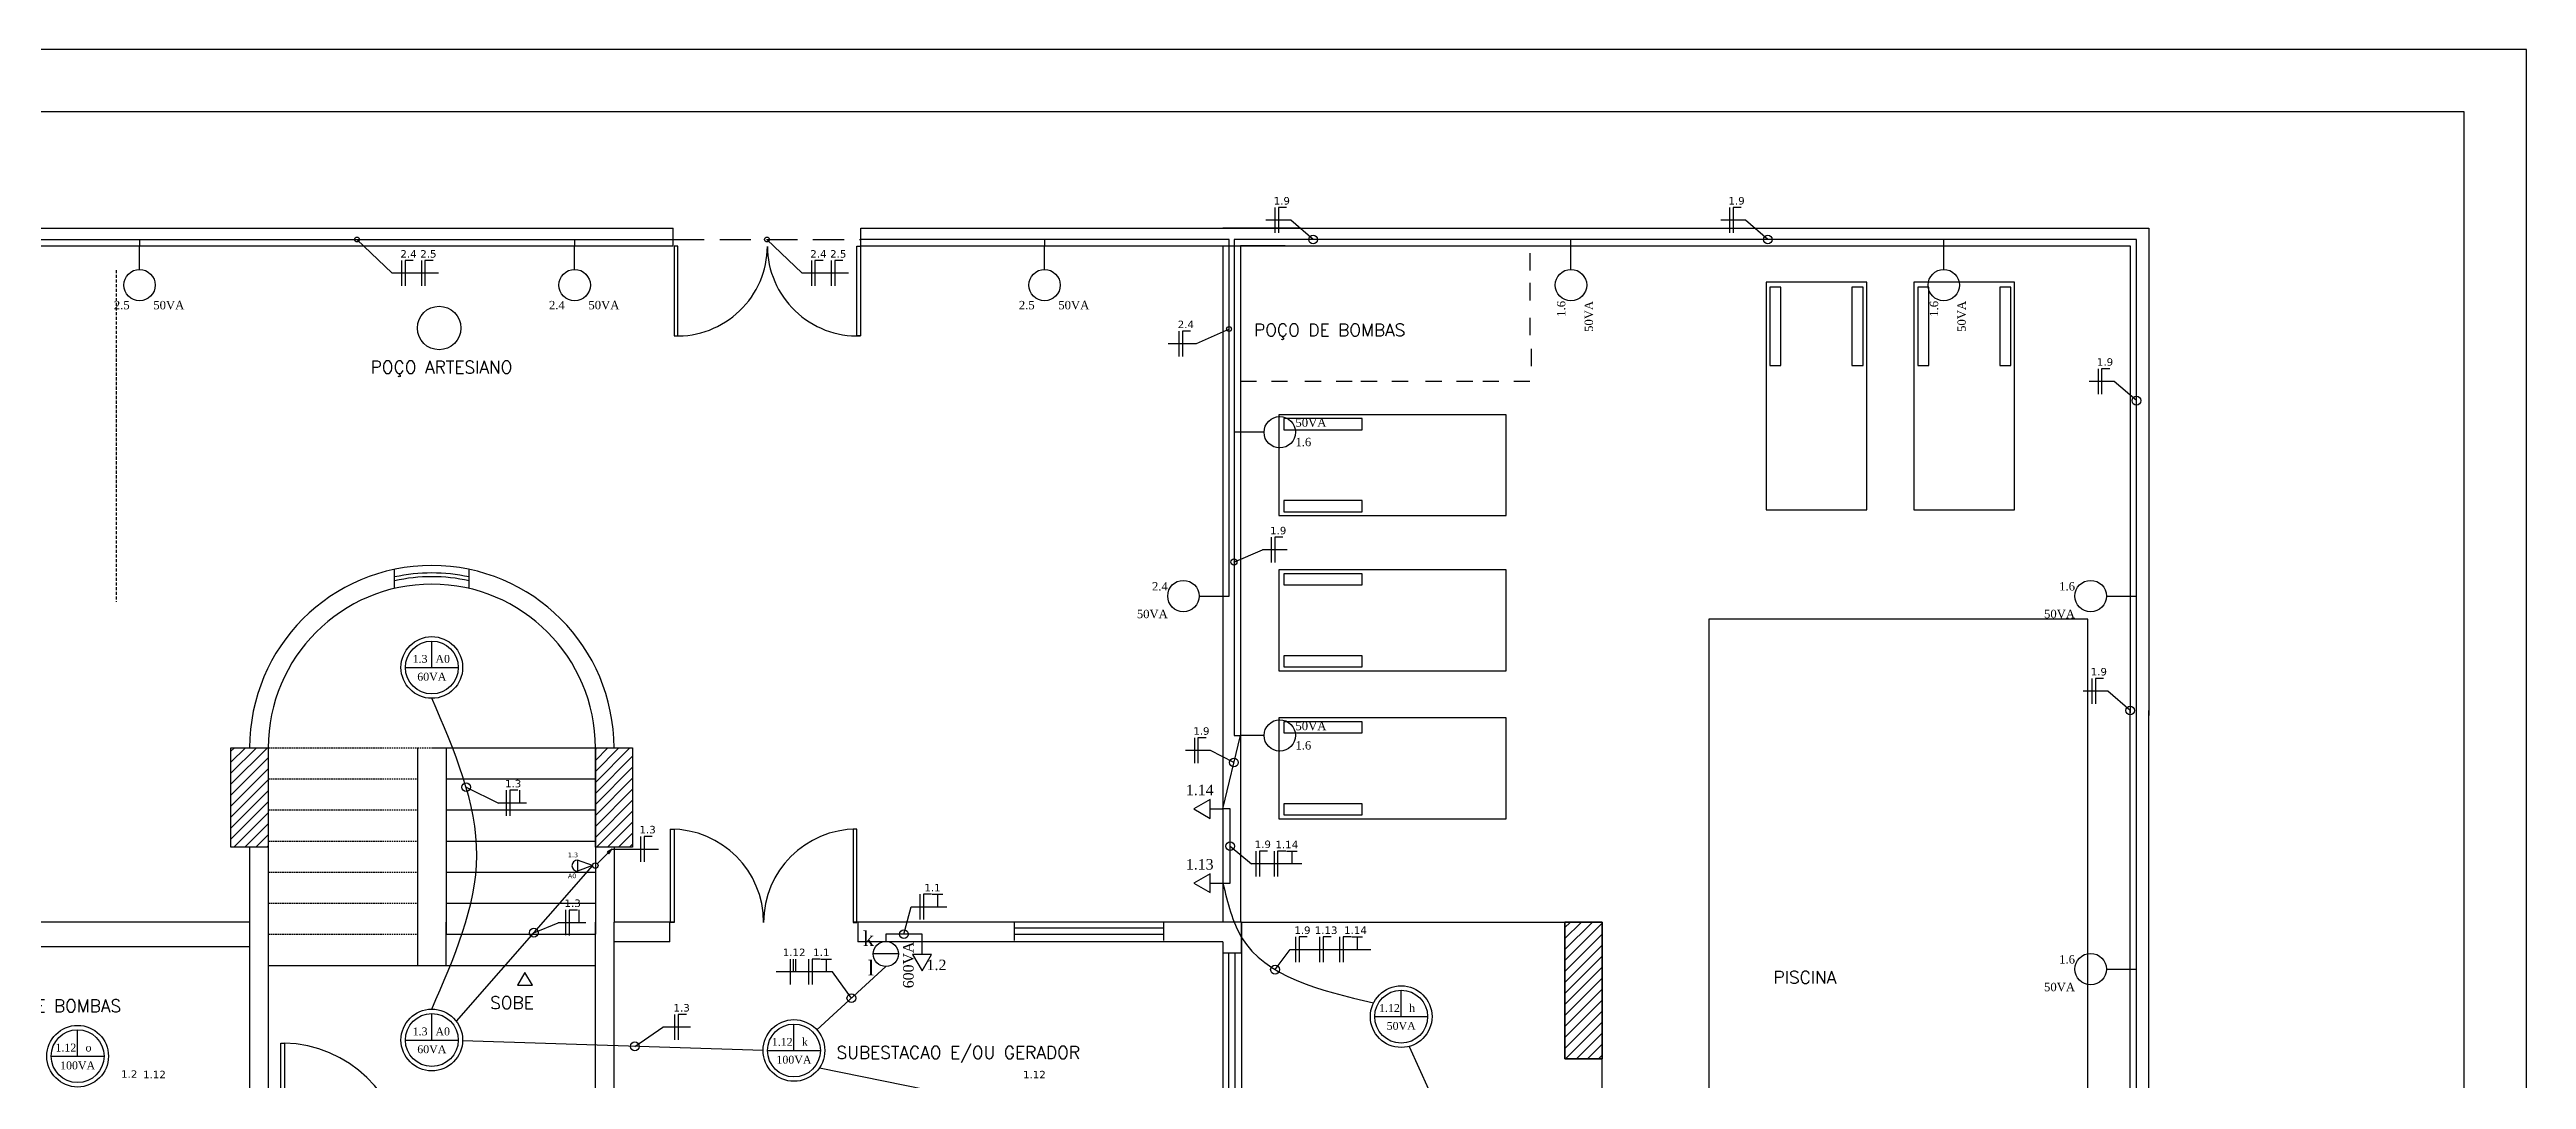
# Model space of a CAD drawing. Extents: x -175055 to -48386, y 10342 to 134050.
# Drawn here: x -68316 to -48386, y 125768 to 134050 of the extents above; entities that cross this region are included whole.
import ezdxf
from ezdxf.enums import TextEntityAlignment as Align

# ---------------------------------------------------------------- set-up
doc = ezdxf.new("R2010")
doc.units = 0
doc.header["$LTSCALE"] = 50
doc.header["$MEASUREMENT"] = 0
for name, pattern in [('DASHED', [0.75, 0.5, -0.25]), ('DASHED2', [0.375, 0.25, -0.125]), ('HIDDENX2', [0.75, 0.5, -0.25])]:
    doc.linetypes.add(name, pattern=pattern)
doc.layers.get('0').update_dxf_attribs({"linetype": 'CONTINUOUS'})
for name, color, linetype in [('ABE', 7, 'CONTINUOUS'), ('Eletrodutos', 6, 'CONTINUOUS'), ('Inst. Elétricas', 80, 'CONTINUOUS'), ('SIMBOLOGIA', 1, 'CONTINUOUS')]:
    doc.layers.add(name, color=color, linetype=linetype)
doc.styles.add('JMS1', font='times.ttf')
doc.styles.add('ROMANS', font='romans', dxfattribs={"height": 12})
doc.styles.add('TECHNICLIGHT', font='tel_____.pfb', dxfattribs={"height": 2})

# ---------------------------------------------------------------- blocks, each defined once
blk = doc.blocks.new('*X6')
at = {"color": 0}
for p, q in [((-1509.9, 1530.7), (-1480.6, 1560)), ((-1509.9, 1539.5), (-1489.4, 1560)), ((-1509.9, 1548.4), (-1498.2, 1560)), ((-1509.9, 1557.2), (-1507.1, 1560)), ((-1216.7, 1558.6), (-1215.4, 1560)), ((-1216.7, 1549.8), (-1206.6, 1560)), ((-1216.7, 1541), (-1197.7, 1560)), ((-1216.7, 1532.1), (-1188.9, 1560)), ((-1509.9, 1521.9), (-1479.9, 1551.9)), ((-1509.9, 1513), (-1479.9, 1543)), ((-1216.7, 1523.3), (-1186.7, 1553.3)), ((-1216.7, 1514.5), (-1186.7, 1544.5)), ((-1216.7, 1505.6), (-1186.7, 1535.6)), ((-1509.9, 1504.2), (-1479.9, 1534.2)), ((-1509.9, 1495.3), (-1479.9, 1525.3)), ((-1509.9, 1486.5), (-1479.9, 1516.5)), ((-1216.7, 1496.8), (-1186.7, 1526.8)), ((-1216.7, 1487.9), (-1186.7, 1517.9)), ((-1507.5, 1480), (-1479.9, 1507.7)), ((-1498.7, 1480), (-1479.9, 1498.8)), ((-1215.8, 1480), (-1186.7, 1509.1)), ((-1207, 1480), (-1186.7, 1500.3)), ((-1489.8, 1480), (-1479.9, 1490)), ((-1481, 1480), (-1479.9, 1481.2)), ((-1198.2, 1480), (-1186.7, 1491.4)), ((-1189.3, 1480), (-1186.7, 1482.6))]:
    blk.add_line(p, q, dxfattribs=at)
blk = doc.blocks.new('*X1')
at = {"color": 0}
for p, q in [((425, 1600.6), (447.4, 1623)), ((425, 1609.4), (438.6, 1623)), ((425, 1618.3), (429.7, 1623)), ((425, 1591.7), (455, 1621.7)), ((425, 1582.9), (455, 1612.9)), ((425, 1574.1), (455, 1604.1)), ((425, 1565.2), (455, 1595.2)), ((425, 1556.4), (455, 1586.4)), ((425, 1547.6), (455, 1577.6)), ((425, 1538.7), (455, 1568.7)), ((425, 1529.9), (455, 1559.9)), ((425, 1521), (455, 1551)), ((425.8, 1513), (455, 1542.2)), ((434.6, 1513), (455, 1533.4)), ((443.5, 1513), (455, 1524.5)), ((452.3, 1513), (455, 1515.7))]:
    blk.add_line(p, q, dxfattribs=at)
blk = doc.blocks.new('A$C37370DF5')
at = {"linetype": 'Continuous'}
for p, q in [((0, 0), (0, 126)), ((-126, 0), (126, 0))]:
    blk.add_line(p, q, dxfattribs=at)
for radius in [147, 126]:
    blk.add_circle((0, 0), radius, dxfattribs=at)
at = {"linetype": 'Continuous', "style": 'JMS1'}
for tag, p in [('CIRC.', (-56, 41)), ('CMD', (52, 41)), ('POT.', (0, -44))]:
    blk.add_attdef(tag, text='', height=37.5, dxfattribs=at).set_placement(p, align=Align.MIDDLE_CENTER)
blk = doc.blocks.new('A$C7BD834D8')
blk.add_line((112, 0), (0, 0))
blk.add_circle((188, 0), 75)
at = {"linetype": 'Continuous', "style": 'JMS1'}
for tag, p in [('POT.', (263, 66)), ('CIRC.', (263, -47))]:
    blk.add_attdef(tag, text='', height=40, dxfattribs=at).set_placement(p, align=Align.MIDDLE_LEFT)
blk.add_attdef('CMD', text='', height=40, dxfattribs=at).set_placement((188, -104), align=Align.MIDDLE_CENTER)
blk = doc.blocks.new('A$C09D210CD')
at = {"layer": 'SIMBOLOGIA', "linetype": 'Continuous'}
blk.add_line((0, 0), (120, 0), dxfattribs=at)
blk.add_circle((60, 0), 60, dxfattribs=at)
at = {"layer": 'SIMBOLOGIA', "linetype": 'Continuous', "style": 'JMS1'}
blk.add_attdef('CIRC.1', text='', height=70, dxfattribs=at).set_placement((116, 32), align=Align.BOTTOM_LEFT)
blk.add_attdef('CIRC.2', text='', height=70, dxfattribs=at).set_placement((116, -38), align=Align.TOP_LEFT)
blk = doc.blocks.new('A$C7A1A14DC')
at = {"layer": 'SIMBOLOGIA'}
blk.add_line((0.097, 0), (0, 0), dxfattribs=at)
blk.add_lwpolyline([(0.222, 0), (0.097, 0.072), (0.097, -0.072)], close=True, dxfattribs=at)
at = {"layer": 'SIMBOLOGIA', "linetype": 'Continuous', "style": 'JMS1'}
blk.add_attdef('POT', text='', height=0.08, dxfattribs=at).set_placement((0.177, 0.11), align=Align.MIDDLE_LEFT)
blk.add_attdef('CIRC.', (0.177, -0.145), '', height=0.08, dxfattribs=at)
blk = doc.blocks.new('FASE')
at = {"layer": 'Inst. Elétricas'}
blk.add_line((-21, 104), (-21, -100), dxfattribs=at)
blk = doc.blocks.new('NEUTRO')
at = {"layer": 'Inst. Elétricas'}
blk.add_lwpolyline([(66, 41), (1, 41), (1, -163)], dxfattribs=at)
blk = doc.blocks.new('TERRA')
at = {"layer": 'Inst. Elétricas'}
for p, q in [((15, 22), (101, 22)), ((58, 22), (58, -80))]:
    blk.add_line(p, q, dxfattribs=at)
blk = doc.blocks.new('A$C42C2322C')
at = {"linetype": 'Continuous'}
blk.add_hatch(color=256, dxfattribs=at).paths.add_polyline_path([(90, 90), (64, 74), (74, 64)])
blk.add_line((11, 11), (69, 69), dxfattribs=at)
blk.add_lwpolyline([(74, 64), (90, 90), (64, 74)], close=True, dxfattribs=at)
blk.add_circle((0, 0), 15, dxfattribs=at)

msp = doc.modelspace()

# ---------------------------------------------------------------- linework, layer by layer
for p, q in [((-58328, 132678), (-58528, 132678)), ((-58149, 132523), (-58328, 132678)), ((-54669, 132678), (-54869, 132678)), ((-54490, 132523), (-54669, 132678)), ((-65842, 132523), (-65558, 132251)), ((-62543, 132523), (-62259, 132251)), ((-65186, 132251), (-65558, 132251)), ((-61887, 132251), (-62259, 132251)), ((-58825, 131803), (-59090, 131684)), ((-59090, 131684), (-59315, 131684)), ((-51703, 131382), (-51903, 131382)), ((-51524, 131227), (-51703, 131382)), ((-58786, 129929), (-58557, 130026)), ((-58357, 130026), (-58557, 130026)), ((-51753, 128890), (-51953, 128890)), ((-51574, 128735), (-51753, 128890)), ((-58975, 128414), (-59175, 128414)), ((-58786, 128317), (-58975, 128414)), ((-64964, 128118), (-64703, 127991)), ((-64479, 127991), (-64703, 127991)), ((-63792, 127621), (-63416, 127621)), ((-58816, 127644), (-58645, 127503)), ((-58239, 127503), (-58645, 127503)), ((-64419, 126948), (-64224, 127028)), ((-64000, 127028), (-64224, 127028)), ((-61441, 126936), (-61384, 127155)), ((-61384, 127155), (-61095, 127155)), ((-58455, 126651), (-58333, 126812)), ((-58333, 126812), (-57685, 126812)), ((-62015, 126634), (-62468, 126634)), ((-61864, 126422), (-62015, 126634)), ((-63606, 126034), (-63382, 126188)), ((-63158, 126188), (-63382, 126188))]:
    msp.add_line(p, q)
at = {"color": 4}
for centre, radius in [((-65842, 132523), 19.8), ((-62543, 132523), 19.8), ((-58149, 132523), 35.3), ((-54490, 132523), 35.3), ((-58825, 131803), 19.8), ((-51524, 131227), 35.3), ((-58786, 129929), 24.7), ((-51574, 128735), 35.3), ((-58786, 128317), 35.3), ((-64964, 128118), 35.3), ((-58816, 127644), 35.3), ((-64419, 126948), 35.3), ((-61441, 126936), 35.3), ((-58455, 126651), 35.3), ((-61864, 126422), 35.3), ((-63606, 126034), 35.3)]:
    msp.add_circle(centre, radius, dxfattribs=at)
at = {"layer": 'ABE', "color": 0}
msp.add_line((-48386, 134050), (-97707, 134050), dxfattribs=at)
at = {"layer": 'ABE', "color": 7}
for p, q in [((-48386, 100663), (-48386, 134050)), ((-48886, 133550), (-96457, 133550)), ((-48886, 101163), (-48886, 133550)), ((-79697, 132613), (-63298, 132613)), ((-63298, 132473), (-63298, 132613)), ((-61788, 132613), (-51424, 132613)), ((-61788, 132473), (-61788, 132613)), ((-58264, 132613), (-58874, 132613)), ((-51424, 132613), (-51424, 128695)), ((-79547, 132473), (-63298, 132473)), ((-61788, 132473), (-51574, 132473)), ((-58874, 132473), (-58874, 130005)), ((-58734, 132473), (-58734, 129875)), ((-58374, 132473), (-58734, 132473)), ((-56404, 132413), (-56404, 132273)), ((-51574, 132473), (-51574, 128715)), ((-56404, 132173), (-56404, 132033)), ((-56404, 131893), (-56404, 131753)), ((-56394, 131643), (-56394, 131503)), ((-58734, 131383), (-58604, 131383)), ((-58484, 131383), (-58354, 131383)), ((-58214, 131383), (-58084, 131383)), ((-57964, 131383), (-57834, 131383)), ((-57764, 131383), (-57634, 131383)), ((-57514, 131383), (-57384, 131383)), ((-57244, 131383), (-57114, 131383)), ((-56994, 131383), (-56864, 131383)), ((-56784, 131383), (-56654, 131383)), ((-56534, 131383), (-56404, 131383)), ((-58874, 130175), (-58874, 127035)), ((-58734, 130025), (-58734, 127034)), ((-65540, 129716), (-65540, 129870)), ((-64940, 129716), (-64940, 129870)), ((-51574, 124265), (-51574, 128735)), ((-51424, 124305), (-51424, 128735)), ((-66556, 128435), (-66556, 126935)), ((-65356, 128435), (-65356, 126935)), ((-65240, 128435), (-63931, 128435)), ((-65124, 128435), (-65124, 128185)), ((-63924, 128435), (-63924, 128185)), ((-65124, 128185), (-65124, 126935)), ((-65124, 128185), (-63924, 128185)), ((-63924, 128185), (-63924, 126935)), ((-65124, 127935), (-63924, 127935)), ((-66706, 127635), (-66706, 126935)), ((-65124, 127685), (-63924, 127685)), ((-63774, 127635), (-63774, 127034)), ((-65124, 127435), (-63924, 127435)), ((-65124, 127185), (-63924, 127185)), ((-66706, 127034), (-68956, 127034)), ((-66706, 127034), (-66706, 125485)), ((-66556, 127034), (-66556, 125135)), ((-65356, 127034), (-65356, 126685)), ((-65124, 126685), (-65124, 127034)), ((-63924, 125135), (-63924, 127034)), ((-63774, 125485), (-63774, 127034)), ((-63290, 127034), (-63774, 127034)), ((-63326, 126875), (-63326, 127034)), ((-62570, 127034), (-62570, 127034)), ((-58724, 127034), (-61850, 127034)), ((-61813, 127034), (-61813, 126875)), ((-60551, 126884), (-60551, 127034)), ((-59351, 126984), (-60551, 126984)), ((-59351, 126884), (-59351, 127034)), ((-58724, 127034), (-58724, 123784)), ((-58724, 127034), (-56124, 127034)), ((-58724, 126884), (-58724, 127034)), ((-58724, 127034), (-58724, 126784)), ((-55824, 127034), (-56124, 127034)), ((-55824, 127034), (-56124, 127034)), ((-56124, 127034), (-55824, 127034)), ((-55824, 127034), (-56124, 127034)), ((-56124, 127034), (-56124, 125934)), ((-56124, 127034), (-56124, 125934)), ((-56124, 125934), (-56124, 127034)), ((-56124, 127034), (-56124, 125934)), ((-55824, 125934), (-55824, 127034)), ((-55824, 125934), (-55824, 127034)), ((-55824, 127034), (-55824, 125934)), ((-55824, 125934), (-55824, 127034)), ((-55824, 124734), (-55824, 127034)), ((-66706, 126835), (-69474, 126835)), ((-65124, 126935), (-63924, 126935)), ((-63326, 126875), (-63774, 126875)), ((-58874, 126875), (-61813, 126875)), ((-59351, 126934), (-60551, 126934)), ((-58874, 126875), (-58874, 125285)), ((-58874, 126785), (-58724, 126785)), ((-58826, 125585), (-58826, 126785)), ((-58776, 125585), (-58776, 126785)), ((-58724, 126784), (-58724, 126884)), ((-66556, 126685), (-63924, 126685)), ((-56124, 125934), (-55824, 125934)), ((-56124, 125934), (-55824, 125934)), ((-55824, 125934), (-56124, 125934)), ((-56124, 125934), (-55824, 125934))]:
    msp.add_line(p, q, dxfattribs=at)
at = {"layer": 'ABE', "color": 7, "linetype": 'HIDDENX2'}
msp.add_line((-67781, 132277), (-67781, 129608), dxfattribs=at)
at = {"layer": 'ABE', "color": 7, "linetype": 'DASHED2'}
for p, q in [((-66556, 128435), (-65240, 128435)), ((-66556, 128185), (-65356, 128185)), ((-66556, 127935), (-65356, 127935)), ((-66556, 127685), (-65356, 127685)), ((-66556, 127435), (-65356, 127435)), ((-66556, 127185), (-65356, 127185)), ((-66556, 126935), (-65356, 126935))]:
    msp.add_line(p, q, dxfattribs=at)
at = {"layer": 'ABE', "color": 7}
for points in [[(-63290, 132468), (-63290, 131748), (-63260, 131748), (-63260, 132468)], [(-61790, 132468), (-61790, 131748), (-61820, 131748), (-61820, 132468)], [(-53694, 132180), (-54504, 132180), (-54504, 130350), (-53694, 130350)], [(-54384, 132140), (-54474, 132140), (-54474, 131510), (-54384, 131510)], [(-53724, 132140), (-53814, 132140), (-53814, 131510), (-53724, 131510)], [(-52504, 132180), (-53314, 132180), (-53314, 130350), (-52504, 130350)], [(-53194, 132140), (-53284, 132140), (-53284, 131510), (-53194, 131510)], [(-52534, 132140), (-52624, 132140), (-52624, 131510), (-52534, 131510)], [(-58424, 131113), (-58424, 130303), (-56594, 130303), (-56594, 131113)], [(-58384, 131083), (-58384, 130993), (-57754, 130993), (-57754, 131083)], [(-58384, 130423), (-58384, 130333), (-57754, 130333), (-57754, 130423)], [(-58424, 129865), (-58424, 129055), (-56594, 129055), (-56594, 129865)], [(-58384, 129835), (-58384, 129745), (-57754, 129745), (-57754, 129835)], [(-54964, 129469), (-54964, 123759), (-51914, 123759), (-51914, 129469)], [(-58384, 129175), (-58384, 129085), (-57754, 129085), (-57754, 129175)], [(-58424, 128675), (-58424, 127865), (-56594, 127865), (-56594, 128675)], [(-58384, 128645), (-58384, 128555), (-57754, 128555), (-57754, 128645)], [(-66556, 128435), (-66556, 127635), (-66856, 127635), (-66856, 128435)], [(-63624, 128435), (-63624, 127635), (-63924, 127635), (-63924, 128435)], [(-58384, 127985), (-58384, 127895), (-57754, 127895), (-57754, 127985)], [(-63320, 127031), (-63320, 127781), (-63290, 127781), (-63290, 127031)], [(-61820, 127031), (-61820, 127781), (-61850, 127781), (-61850, 127031)], [(-55824, 127034), (-56124, 127034), (-56124, 125934), (-55824, 125934)], [(-64551, 126525), (-64431, 126525), (-64491, 126629)], [(-66456, 125060), (-66456, 126060), (-66426, 126060), (-66426, 125060)]]:
    msp.add_lwpolyline(points, close=True, dxfattribs=at)
msp.add_circle((-65181, 131811), 175, dxfattribs=at)
for centre, radius, start, end in [((-63265, 132472), 725, 268.0151, 359.6466), ((-61815, 132472), 725, 180.3534, 271.9849), ((-65240, 128435), 1466, 0, 180), ((-65240, 128435), 1316, 0, 180), ((-65240, 128435), 1406, 77.6761, 102.3239), ((-65240, 128435), 1376, 77.4029, 102.5971), ((-63320, 127031), 750, 0, 90), ((-61820, 127031), 750, 90, 180), ((-69319, 124899), 1159, 4.7898, 86.809), ((-66453, 125061), 1000, 4.2799, 88.4407)]:
    msp.add_arc(centre, radius, start, end, dxfattribs=at)
at = {"layer": 'Eletrodutos'}
for p, q in [((-72592, 132523), (-67592, 132523)), ((-67592, 132523), (-67592, 132473)), ((-67592, 132523), (-64091, 132523)), ((-64091, 132523), (-64091, 132473)), ((-64091, 132523), (-63298, 132523)), ((-58825, 132523), (-61788, 132523)), ((-60310, 132523), (-60310, 132473)), ((-58825, 129655), (-58825, 132523)), ((-51524, 132523), (-58784, 132523)), ((-58784, 132523), (-58784, 128534)), ((-56074, 132473), (-56074, 132523)), ((-53074, 132473), (-53074, 132523)), ((-51524, 119095), (-51524, 132523)), ((-58734, 130973), (-58784, 130973)), ((-58875, 129655), (-58825, 129655)), ((-51574, 129655), (-51524, 129655)), ((-58874, 127943), (-58734, 128534)), ((-58784, 128534), (-58734, 128534)), ((-58816, 127943), (-58874, 127943)), ((-58816, 127346), (-58816, 127943)), ((-63947, 127488), (-65043, 126236)), ((-58874, 127346), (-58816, 127346)), ((-61295, 126936), (-61586, 126936)), ((-61586, 126936), (-61586, 126878)), ((-61295, 126875), (-61295, 126936)), ((-61586, 126675), (-62143, 126168)), ((-51574, 126655), (-51524, 126655)), ((-62574, 126001), (-64992, 126078)), ((-57376, 126033), (-56861, 124903)), ((-62120, 125862), (-60048, 125440))]:
    msp.add_line(p, q, dxfattribs=at)
at = {"layer": 'Eletrodutos', "linetype": 'DASHED', "ltscale": 10}
msp.add_line((-63298, 132523), (-61788, 132523), dxfattribs=at)
at = {"layer": 'Eletrodutos'}
for points in [[(-65240, 126334), (-64878, 127569), (-65240, 128833)], [(-58874, 127346), (-58724, 126909), (-57662, 126383)]]:
    msp.add_spline(points, degree=3, dxfattribs=at)
at = {"layer": 'Inst. Elétricas'}
for p, q in [((-64535, 128093), (-64535, 127991)), ((-64056, 127131), (-64056, 127028)), ((-62333, 126736), (-62333, 126634)), ((-62313, 126736), (-62313, 126634))]:
    msp.add_line(p, q, dxfattribs=at)
at = {"layer": 'SIMBOLOGIA'}
for p, q in [((-64067, 127532), (-64067, 127442)), ((-63947, 127488), (-64067, 127532)), ((-63947, 127488), (-64067, 127442))]:
    msp.add_line(p, q, dxfattribs=at)
msp.add_arc((-64067, 127487), 45, 90, 270, dxfattribs=at)

# ---------------------------------------------------------------- block references
at = {"color": 7, "true_color": 0xffffff}
for name, p in [('FASE', (-58436, 132676)), ('NEUTRO', (-58429, 132739)), ('FASE', (-54777, 132676)), ('NEUTRO', (-54770, 132739)), ('FASE', (-65463, 132249)), ('NEUTRO', (-65456, 132312)), ('FASE', (-65303, 132249)), ('NEUTRO', (-65296, 132312)), ('FASE', (-62165, 132249)), ('NEUTRO', (-62158, 132312)), ('FASE', (-62005, 132249)), ('NEUTRO', (-61998, 132312)), ('FASE', (-59208, 131682)), ('NEUTRO', (-59201, 131745)), ('FASE', (-51812, 131380)), ('NEUTRO', (-51805, 131443)), ('FASE', (-58465, 130024)), ('NEUTRO', (-58458, 130087)), ('FASE', (-51862, 128889)), ('NEUTRO', (-51855, 128951)), ('FASE', (-59083, 128412)), ('NEUTRO', (-59076, 128475)), ('FASE', (-64621, 127989)), ('NEUTRO', (-64614, 128052)), ('FASE', (-63539, 127619)), ('NEUTRO', (-63532, 127682)), ('FASE', (-58589, 127501)), ('NEUTRO', (-58582, 127564)), ('FASE', (-58442, 127501)), ('NEUTRO', (-58435, 127564)), ('TERRA', (-58378, 127583)), ('FASE', (-61293, 127153)), ('NEUTRO', (-61286, 127216)), ('TERRA', (-61229, 127235)), ('FASE', (-64142, 127027)), ('NEUTRO', (-64135, 127089)), ('FASE', (-58270, 126810)), ('NEUTRO', (-58263, 126873)), ('FASE', (-58077, 126810)), ('NEUTRO', (-58070, 126873)), ('FASE', (-57916, 126811)), ('NEUTRO', (-57909, 126873)), ('TERRA', (-57852, 126892)), ('FASE', (-62335, 126632)), ('FASE', (-62188, 126632)), ('NEUTRO', (-62181, 126695)), ('TERRA', (-62124, 126714)), ('FASE', (-63265, 126186)), ('NEUTRO', (-63258, 126249))]:
    msp.add_blockref(name, p, dxfattribs=at)
at = {"color": 1, "linetype": 'Continuous'}
ref = msp.add_blockref('A$C7A1A14DC', (-58874, 127943), dxfattribs=dict(at, xscale=1054.6875, yscale=1054.6875, zscale=1054.6875, rotation=180))
ref.add_attrib('CIRC.', '1.14', dxfattribs={"linetype": 'Continuous', "height": 84.4, "style": 'JMS1'}).set_placement((-59061, 128096), align=Align.MIDDLE_CENTER)
ref = msp.add_blockref('A$C7A1A14DC', (-58874, 127346), dxfattribs=dict(at, xscale=1054.6875, yscale=1054.6875, zscale=1054.6875, rotation=180))
ref.add_attrib('CIRC.', '1.13', dxfattribs={"linetype": 'Continuous', "height": 84.4, "style": 'JMS1'}).set_placement((-59061, 127498), align=Align.MIDDLE_CENTER)
ref = msp.add_blockref('A$C7A1A14DC', (-61295, 126875), dxfattribs=dict(at, xscale=1054.6875, yscale=1054.6875, zscale=1054.6875, rotation=270))
ref.add_attrib('POT', '1.2', dxfattribs={"linetype": 'Continuous', "height": 84.4, "style": 'JMS1'}).set_placement((-61179, 126689), align=Align.MIDDLE_CENTER)
ref.add_attrib('CIRC.', '600VA', dxfattribs={"linetype": 'Continuous', "height": 84.4, "rotation": 90, "style": 'JMS1'}).set_placement((-61448, 126689), align=Align.TOP_CENTER)
at = {"layer": 'ABE', "color": 7, "xscale": 10, "yscale": 10, "zscale": 10}
for name, p in [('*X6', (-51757, 112835)), ('*X1', (-60375, 110804))]:
    msp.add_blockref(name, p, dxfattribs=at)
at = {"layer": 'SIMBOLOGIA'}
ref = msp.add_blockref('A$C7BD834D8', (-67592, 132473), dxfattribs=dict(at, xscale=1.6875, yscale=1.6875, zscale=1.6875, rotation=270))
ref.add_attrib('POT.', '50VA', dxfattribs={"layer": '0', "linetype": 'Continuous', "height": 67.5, "style": 'JMS1'}).set_placement((-67481, 132029), align=Align.TOP_LEFT)
ref.add_attrib('CIRC.', '2.5', dxfattribs={"layer": '0', "linetype": 'Continuous', "height": 67.5, "style": 'JMS1'}).set_placement((-67671, 132029), align=Align.TOP_RIGHT)
ref = msp.add_blockref('A$C7BD834D8', (-64091, 132473), dxfattribs=dict(at, xscale=1.6875, yscale=1.6875, zscale=1.6875, rotation=270))
ref.add_attrib('POT.', '50VA', dxfattribs={"layer": '0', "linetype": 'Continuous', "height": 67.5, "style": 'JMS1'}).set_placement((-63980, 132029), align=Align.TOP_LEFT)
ref.add_attrib('CIRC.', '2.4', dxfattribs={"layer": '0', "linetype": 'Continuous', "height": 67.5, "style": 'JMS1'}).set_placement((-64170, 132029), align=Align.TOP_RIGHT)
ref = msp.add_blockref('A$C7BD834D8', (-60310, 132473), dxfattribs=dict(at, xscale=1.6875, yscale=1.6875, zscale=1.6875, rotation=270))
ref.add_attrib('POT.', '50VA', dxfattribs={"layer": '0', "linetype": 'Continuous', "height": 67.5, "style": 'JMS1'}).set_placement((-60199, 132029), align=Align.TOP_LEFT)
ref.add_attrib('CIRC.', '2.5', dxfattribs={"layer": '0', "linetype": 'Continuous', "height": 67.5, "style": 'JMS1'}).set_placement((-60389, 132029), align=Align.TOP_RIGHT)
ref = msp.add_blockref('A$C7BD834D8', (-56074, 132473), dxfattribs=dict(at, xscale=1.6875, yscale=1.6875, zscale=1.6875, rotation=270))
ref.add_attrib('POT.', '50VA', dxfattribs={"layer": '0', "linetype": 'Continuous', "height": 67.5, "rotation": 90, "style": 'JMS1'}).set_placement((-55964, 132029), align=Align.TOP_RIGHT)
ref.add_attrib('CIRC.', '1.6', dxfattribs={"layer": '0', "linetype": 'Continuous', "height": 67.5, "rotation": 90, "style": 'JMS1'}).set_placement((-56153, 132029), align=Align.MIDDLE_RIGHT)
ref = msp.add_blockref('A$C7BD834D8', (-53074, 132473), dxfattribs=dict(at, xscale=1.6875, yscale=1.6875, zscale=1.6875, rotation=270))
ref.add_attrib('POT.', '50VA', dxfattribs={"layer": '0', "linetype": 'Continuous', "height": 67.5, "rotation": 90, "style": 'JMS1'}).set_placement((-52964, 132029), align=Align.TOP_RIGHT)
ref.add_attrib('CIRC.', '1.6', dxfattribs={"layer": '0', "linetype": 'Continuous', "height": 67.5, "rotation": 90, "style": 'JMS1'}).set_placement((-53153, 132029), align=Align.MIDDLE_RIGHT)
ref = msp.add_blockref('A$C7BD834D8', (-58734, 130973), dxfattribs=dict(at, xscale=1.6875, yscale=1.6875, zscale=1.6875))
ref.add_attrib('POT.', '50VA', dxfattribs={"layer": '0', "linetype": 'Continuous', "height": 67.5, "style": 'JMS1'}).set_placement((-58291, 131084), align=Align.TOP_LEFT)
ref.add_attrib('CIRC.', '1.6', dxfattribs={"layer": '0', "linetype": 'Continuous', "height": 67.5, "style": 'JMS1'}).set_placement((-58291, 130894), align=Align.MIDDLE_LEFT)
ref = msp.add_blockref('A$C7BD834D8', (-58875, 129655), dxfattribs=dict(at, xscale=1.6875, yscale=1.6875, zscale=1.6875, rotation=180))
ref.add_attrib('POT.', '50VA', dxfattribs={"layer": '0', "linetype": 'Continuous', "height": 67.5, "style": 'JMS1'}).set_placement((-59318, 129545), align=Align.TOP_RIGHT)
ref.add_attrib('CIRC.', '2.4', dxfattribs={"layer": '0', "linetype": 'Continuous', "height": 67.5, "style": 'JMS1'}).set_placement((-59318, 129734), align=Align.MIDDLE_RIGHT)
ref = msp.add_blockref('A$C7BD834D8', (-51575, 129655), dxfattribs=dict(at, xscale=1.6875, yscale=1.6875, zscale=1.6875, rotation=180))
ref.add_attrib('POT.', '50VA', dxfattribs={"layer": '0', "linetype": 'Continuous', "height": 67.5, "style": 'JMS1'}).set_placement((-52018, 129545), align=Align.TOP_RIGHT)
ref.add_attrib('CIRC.', '1.6', dxfattribs={"layer": '0', "linetype": 'Continuous', "height": 67.5, "style": 'JMS1'}).set_placement((-52018, 129734), align=Align.MIDDLE_RIGHT)
at = {"layer": 'SIMBOLOGIA', "xscale": 1.6875, "yscale": 1.6875, "zscale": 1.6875}
for p, values in [((-65240, 129081), {'POT.': '60VA', 'CIRC.': '1.3', 'CMD': 'A0'}), ((-57440, 126273), {'POT.': '50VA', 'CIRC.': '1.12', 'CMD': 'h'}), ((-68090, 125955), {'POT.': '100VA', 'CIRC.': '1.12', 'CMD': 'o'}), ((-65240, 126085), {'POT.': '60VA', 'CIRC.': '1.3', 'CMD': 'A0'}), ((-62326, 126001), {'POT.': '100VA', 'CIRC.': '1.12', 'CMD': 'k'})]:
    msp.add_blockref('A$C37370DF5', p, dxfattribs=at).add_auto_attribs(values)
at = {"layer": 'SIMBOLOGIA'}
ref = msp.add_blockref('A$C7BD834D8', (-58734, 128534), dxfattribs=dict(at, xscale=1.6875, yscale=1.6875, zscale=1.6875))
ref.add_attrib('POT.', '50VA', dxfattribs={"layer": '0', "linetype": 'Continuous', "height": 67.5, "style": 'JMS1'}).set_placement((-58291, 128644), align=Align.TOP_LEFT)
ref.add_attrib('CIRC.', '1.6', dxfattribs={"layer": '0', "linetype": 'Continuous', "height": 67.5, "style": 'JMS1'}).set_placement((-58291, 128455), align=Align.MIDDLE_LEFT)
at = {"layer": 'SIMBOLOGIA', "color": 0, "linetype": 'Continuous', "xscale": 1.476562500162981, "yscale": 1.476562500162981, "zscale": 1.476562500162981}
msp.add_blockref('A$C42C2322C', (-63924, 127488), dxfattribs=at)
at = {"layer": 'SIMBOLOGIA', "linetype": 'Continuous'}
ref = msp.add_blockref('A$C09D210CD', (-61485, 126777), dxfattribs=dict(at, xscale=1.687500000931323, yscale=1.687499983236194, zscale=1.687500000931323, rotation=180))
ref.add_attrib('CIRC.1', 'l', dxfattribs={"layer": '0', "linetype": 'Continuous', "height": 118, "style": 'JMS1'}).set_placement((-61681, 126723), align=Align.TOP_RIGHT)
ref.add_attrib('CIRC.2', 'k', dxfattribs={"layer": '0', "linetype": 'Continuous', "height": 118, "style": 'JMS1'}).set_placement((-61681, 126841), align=Align.RIGHT)
at = {"layer": 'SIMBOLOGIA'}
ref = msp.add_blockref('A$C7BD834D8', (-51575, 126655), dxfattribs=dict(at, xscale=1.6875, yscale=1.6875, zscale=1.6875, rotation=180))
ref.add_attrib('POT.', '50VA', dxfattribs={"layer": '0', "linetype": 'Continuous', "height": 67.5, "style": 'JMS1'}).set_placement((-52018, 126545), align=Align.TOP_RIGHT)
ref.add_attrib('CIRC.', '1.6', dxfattribs={"layer": '0', "linetype": 'Continuous', "height": 67.5, "style": 'JMS1'}).set_placement((-52018, 126734), align=Align.MIDDLE_RIGHT)

# ---------------------------------------------------------------- texts
at = {"char_height": 37.5, "attachment_point": 1, "style": 'TECHNICLIGHT'}
for s, insert in [('{\\fVerdana|b0|i0|c0|p34;1.3}', (-64145, 127592)), ('{\\fVerdana|b0|i0|c0|p34;A0}', (-64145, 127424))]:
    msp.add_mtext_dynamic_manual_height_columns(s, width=63, gutter_width=10, heights=[0], dxfattribs=dict(at, insert=insert))
at = {"color": 7, "char_height": 60, "attachment_point": 1, "style": 'TECHNICLIGHT'}
for s, insert in [('{\\fVerdana|b0|i0|c0|p34;1.14}', (-58452, 127687)), ('{\\fVerdana|b0|i0|c0|p34;1.1}', (-61277, 127340)), ('{\\fVerdana|b0|i0|c0|p34;1.14}', (-57899, 126998)), ('{\\fVerdana|b0|i0|c0|p34;1.1}', (-62171, 126820)), ('{\\fVerdana|b0|i0|c0|p34;1.2}', (-67740, 125841))]:
    msp.add_mtext_dynamic_manual_height_columns(s, width=123, gutter_width=10, heights=[0], dxfattribs=dict(at, insert=insert))
at = {"layer": 'ABE', "color": 7, "style": 'ROMANS'}
for s, p in [('POÇO DE BOMBAS', (-58624, 131745)), ('POÇO ARTESIANO', (-65732, 131446)), ('PISCINA', (-54444, 126539)), ('CASA DE BOMBAS', (-68919, 126310)), ('SOBE', (-64771, 126335)), ('SUBESTACAO E/OU GERADOR', (-61983, 125935))]:
    msp.add_text(s, height=100, dxfattribs=at).set_placement(p)
at = {"layer": 'Inst. Elétricas', "color": 7, "char_height": 60, "attachment_point": 1, "style": 'TECHNICLIGHT'}
for s, width, insert in [('{\\fVerdana|b0|i0|c0|p34;1.9}', 119.55, (-58466, 132864)), ('{\\fVerdana|b0|i0|c0|p34;1.9}', 119.55, (-54807, 132864)), ('{\\fVerdana|b0|i0|c0|p34;2.4}', 95.74, (-65493, 132437)), ('{\\fVerdana|b0|i0|c0|p34;2.5}', 123, (-65333, 132437)), ('{\\fVerdana|b0|i0|c0|p34;2.4}', 95.74, (-62195, 132437)), ('{\\fVerdana|b0|i0|c0|p34;2.5}', 123, (-62035, 132437)), ('{\\fVerdana|b0|i0|c0|p34;2.4}', 123, (-59238, 131870)), ('{\\fVerdana|b0|i0|c0|p34;1.9}', 119.55, (-51842, 131568)), ('{\\fVerdana|b0|i0|c0|p34;1.9}', 119.55, (-58495, 130212)), ('{\\fVerdana|b0|i0|c0|p34;1.9}', 119.55, (-51892, 129077)), ('{\\fVerdana|b0|i0|c0|p34;1.9}', 119.55, (-59113, 128600)), ('{\\fVerdana|b0|i0|c0|p34;1.3}', 119.55, (-64651, 128177)), ('{\\fVerdana|b0|i0|c0|p34;1.3}', 119.55, (-63569, 127807)), ('{\\fVerdana|b0|i0|c0|p34;1.9}', 119.55, (-58619, 127689)), ('{\\fVerdana|b0|i0|c0|p34;1.3}', 119.55, (-64172, 127215)), ('{\\fVerdana|b0|i0|c0|p34;1.9}', 119.55, (-58300, 126998)), ('{\\fVerdana|b0|i0|c0|p34;1.13}', 95.74, (-58136, 126998)), ('{\\fVerdana|b0|i0|c0|p34;1.12}', 119.55, (-62416, 126820)), ('{\\fVerdana|b0|i0|c0|p34;1.3}', 119.55, (-63295, 126374)), ('{\\fVerdana|b0|i0|c0|p34;1.12}', 119.55, (-67563, 125838)), ('{\\fVerdana|b0|i0|c0|p34;1.12}', 119.55, (-60483, 125837))]:
    msp.add_mtext_dynamic_manual_height_columns(s, width=width, gutter_width=10, heights=[0], dxfattribs=dict(at, insert=insert))

doc.saveas('drawing.dxf')
